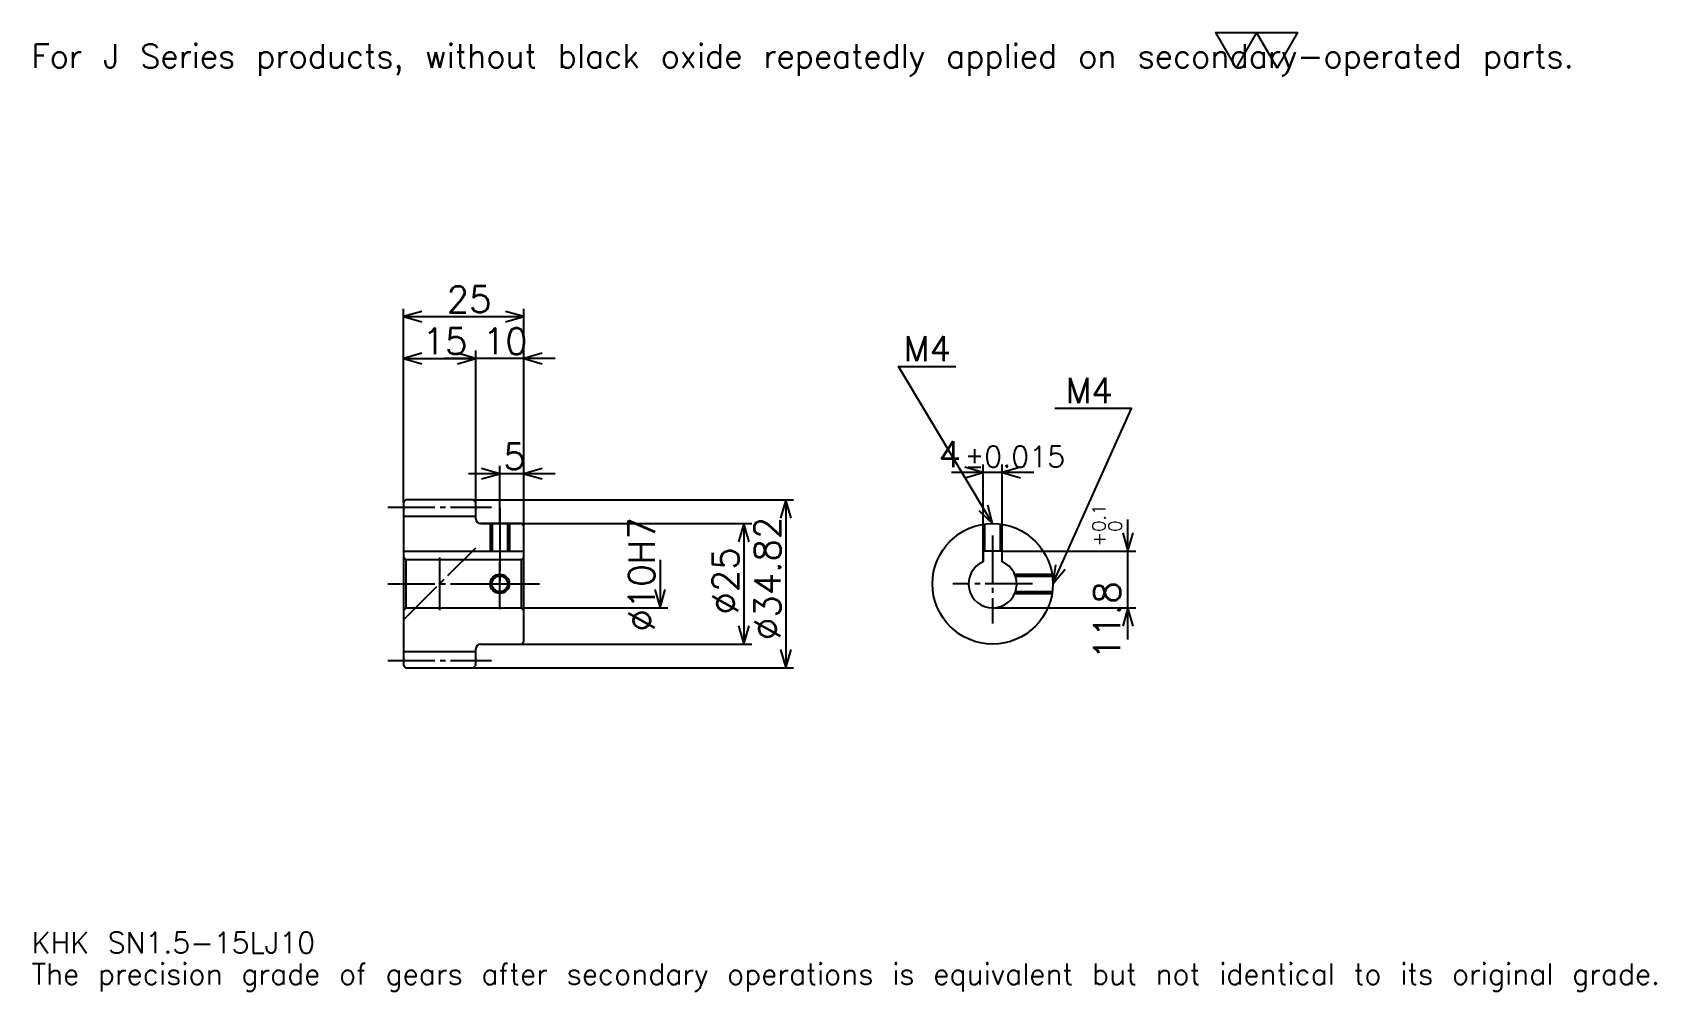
# Model space of a CAD drawing. Extents: x 11 to 348, y 4 to 203.
import ezdxf

# ---------------------------------------------------------------- set-up
doc = ezdxf.new("R2010")
doc.units = 0
doc.linetypes.add('DASHDOT', pattern=[13.04348, 9.782609, -1.086957, 1.086957, -1.086957])
doc.layers.get('0').update_dxf_attribs({"linetype": 'CONTINUOUS'})
doc.layers.add('DASHDOT', color=6, linetype='DASHDOT')
doc.styles.add('KANJI', font='TXT', dxfattribs={"bigfont": 'BIGFONT'})

msp = doc.modelspace()

# ---------------------------------------------------------------- linework, layer by layer
at = {"color": 5}
for p, q in [((88.043472, 105.996864), (88.043472, 145.670776)), ((113.043472, 105.996864), (113.043472, 145.670776)), ((88.043472, 144.040344), (113.043472, 144.040344)), ((88.043472, 135.344696), (103.043472, 135.344696)), ((119.565216, 135.344696), (96.521736, 135.344696)), ((103.043472, 105.996864), (103.043472, 136.975128)), ((119.565216, 111.431648), (101.521736, 111.431648)), ((108.043472, 105.996864), (108.043472, 113.06208)), ((218.847824, 111.691307), (201.804352, 111.691307)), ((208.32608, 95.386963), (208.32608, 113.321747)), ((212.32608, 95.386963), (212.32608, 113.321747)), ((88.043472, 105.496864), (88.043472, 105.996864)), ((102.543472, 105.996864), (113.043472, 105.996864)), ((103.043472, 105.496864), (103.043472, 105.996864)), ((108.043472, 101.08696), (108.043472, 105.996864)), ((108.043472, 101.08696), (108.043472, 105.996864)), ((113.043472, 105.996864), (169.021729, 105.996864)), ((113.043472, 100.58696), (113.043472, 105.996864)), ((167.391296, 105.996864), (167.391296, 71.177055)), ((238.41304, 77.065224), (238.41304, 101.908699)), ((104.043472, 101.08696), (113.043472, 101.08696)), ((113.043472, 101.08696), (160.32608, 101.08696)), ((158.695648, 101.08696), (158.695648, 76.08696)), ((212.32608, 95.386963), (240.043472, 95.386963)), ((141.304352, 93.58696), (141.304352, 83.58696)), ((113.043472, 83.58696), (142.934784, 83.58696)), ((210.32608, 83.58696), (240.043472, 83.58696)), ((104.043472, 76.08696), (113.043472, 76.08696)), ((113.043472, 76.08696), (160.32608, 76.08696)), ((102.543472, 71.177055), (113.043472, 71.177055)), ((113.043472, 71.177055), (169.021729, 71.177055))]:
    msp.add_line(p, q, dxfattribs=at)
at = {"color": 4}
for p, q in [((88.043472, 102.621864), (103.043472, 102.621864)), ((88.043472, 95.386963), (113.043472, 95.386963)), ((88.543472, 93.58696), (88.543472, 83.58696)), ((112.543472, 93.58696), (113.043472, 94.08696)), ((112.543472, 83.58696), (113.043472, 83.08696)), ((88.043472, 74.552055), (103.043472, 74.552055))]:
    msp.add_line(p, q, dxfattribs=at)
at = {"color": 7}
msp.add_line((95.543472, 94.021744), (95.543472, 83.152176), dxfattribs=at)
msp.add_lwpolyline([(260.869568, 195.652176), (256.630432, 203), (273.586975, 203), (269.347839, 195.652176), (265.108704, 203), (260.869568, 195.652176)], dxfattribs=at)
at = {"color": 5}
for points in [[(91.847816, 145.127304), (88.043472, 144.040344), (91.847816, 142.953384)], [(109.23912, 142.953384), (113.043472, 144.040344), (109.23912, 145.127304)], [(91.847816, 136.431641), (88.043472, 135.344696), (91.847816, 134.257736)], [(99.23912, 134.257736), (103.043472, 135.344696), (99.23912, 136.431641)], [(99.23912, 134.257736), (103.043472, 135.344696), (99.23912, 136.431641)], [(116.847824, 136.431641), (113.043472, 135.344696), (116.847824, 134.257736)], [(210.32608, 101.08696), (190.760864, 133.695648), (202.717377, 133.695648)], [(222.82608, 88.58696), (239.130432, 125), (223.260864, 125)], [(104.23912, 110.344688), (108.043472, 111.431648), (104.23912, 112.5186)], [(116.847824, 112.5186), (113.043472, 111.431648), (116.847824, 110.344688)], [(204.521729, 110.604355), (208.32608, 111.691307), (204.521729, 112.778259)], [(216.130432, 112.778259), (212.32608, 111.691307), (216.130432, 110.604355)], [(168.478256, 102.19252), (167.391296, 105.996864), (166.304337, 102.19252)], [(207.436707, 103.789925), (210.32608, 101.08696), (209.300812, 104.908394)], [(159.782608, 97.282608), (158.695648, 101.08696), (157.608688, 97.282608)], [(237.32608, 99.191307), (238.41304, 95.386963), (239.5, 99.191307)], [(223.388733, 92.503326), (222.82608, 88.58696), (225.372833, 91.614929)], [(140.217392, 87.391304), (141.304352, 83.58696), (142.391296, 87.391304)], [(239.5, 79.782608), (238.41304, 83.58696), (237.32608, 79.782608)], [(157.608688, 79.891312), (158.695648, 76.08696), (159.782608, 79.891312)], [(166.304337, 74.9814), (167.391296, 71.177055), (168.478256, 74.9814)]]:
    msp.add_lwpolyline(points, dxfattribs=at)
at = {"color": 4}
for points in [[(103.043472, 102.08696), (103.043472, 105.496864), (102.543472, 105.996864), (88.543472, 105.996864), (88.043472, 105.496864), (88.043472, 83.08696)], [(104.043472, 76.08696), (112.543472, 76.08696), (113.043472, 76.58696), (113.043472, 100.58696), (112.543472, 101.08696), (104.043472, 101.08696)], [(106.043472, 101.08696), (106.043472, 95.386963)], [(106.42347, 101.08696), (106.42347, 95.386963)], [(109.663475, 101.08696), (109.663475, 95.386963)], [(110.043472, 101.08696), (110.043472, 95.386963)], [(208.32608, 93.169533), (208.32608, 100.925919)], [(208.706085, 95.386963), (208.706085, 100.981537)], [(211.946075, 95.386963), (211.946075, 100.981537)], [(212.32608, 93.169533), (212.32608, 100.925919)], [(212.32608, 93.169533), (212.32608, 95.386963), (208.32608, 95.386963), (208.32608, 93.169533)], [(88.043472, 83.08696), (88.543472, 83.58696), (112.543472, 83.58696), (112.543472, 93.58696), (88.543472, 93.58696), (88.043472, 94.08696)], [(214.908661, 90.58696), (222.665039, 90.58696)], [(215.056366, 90.206963), (222.720657, 90.206963)], [(214.908661, 86.58696), (222.665039, 86.58696)], [(215.056366, 86.966957), (222.720657, 86.966957)], [(88.043472, 83.08696), (88.043472, 71.677055), (88.543472, 71.177055), (102.543472, 71.177055), (103.043472, 71.677055), (103.043472, 75.08696)]]:
    msp.add_lwpolyline(points, dxfattribs=at)
for centre, radius in [((210.32608, 88.58696), 12.5), ((108.043472, 88.58696), 1.62)]:
    msp.add_circle(centre, radius, dxfattribs=at)
at = {"color": 7}
msp.add_circle((108.043472, 88.58696), 2, dxfattribs=at)
at = {"color": 4}
for centre, radius, start, end in [((104.043472, 102.08696), 1, 180, 270), ((210.32608, 88.58696), 5, 113.57817801, 66.42182199), ((104.043472, 75.08696), 1, 90, 180)]:
    msp.add_arc(centre, radius, start, end, dxfattribs=at)
at = {"layer": 'DASHDOT', "color": 7}
for p, q in [((84.7826, 104.496864), (106.304344, 104.496864)), ((108.043472, 101.08696), (108.043472, 88.58696)), ((210.32608, 98.647827), (210.32608, 80.326088)), ((88.043472, 81.08696), (103.043472, 96.08696)), ((84.7826, 88.58696), (116.304344, 88.58696)), ((218.586945, 88.58696), (202.065216, 88.58696)), ((84.7826, 72.677055), (106.304344, 72.677055))]:
    msp.add_line(p, q, dxfattribs=at)
for points in [[(108.043472, 104.347832), (108.043472, 92.126091)], [(108.043472, 83.326088), (108.043472, 93.847832)], [(102.7826, 88.58696), (113.304344, 88.58696)]]:
    msp.add_lwpolyline(points, dxfattribs=at)

# ---------------------------------------------------------------- texts
at = {"color": 7, "style": 'KANJI'}
for s, height, p in [('For J Series products, without black oxide repeatedly applied on secondary-operated parts.', 4.891304, (10.869565, 195.652176)), ('25', 5.434783, (97.010864, 144.909912)), ('15', 5.434783, (92.010864, 136.214249)), ('10', 5.434783, (104.510864, 136.214249)), ('M4', 5.217392, (191.847809, 134.782608)), ('M4', 5.217392, (225.434784, 126.08696)), ('4', 5.434783, (199.107605, 112.778259)), ('5', 5.434783, (108.777168, 112.301208)), ('%%p0.015', 4.347826, (204.487381, 112.778259)), ('KHK SN1.5-15LJ10', 4.347826, (10.869565, 11.956522)), ('The precision grade of gears after secondary operations is equivalent but not identical to its original grade.', 4.347826, (10.869565, 5.434783))]:
    msp.add_text(s, height=height, dxfattribs=at).set_placement(p)
for s, height, p in [('%%c10H7', 5.434783, (140.217392, 78.66848)), ('%%c34.82', 5.434783, (166.304337, 76.902176)), ('0.1', 2.717391, (233.73912, 99.377815)), ('0', 2.717391, (237.108688, 99.377815)), ('+', 2.717391, (233.73912, 96.334335)), ('%%c25', 5.434783, (157.608688, 82.201088)), ('11.8', 5.434783, (236.782608, 72.810448))]:
    msp.add_text(s, height=height, rotation=90, dxfattribs=at).set_placement(p)

doc.saveas('drawing.dxf')
